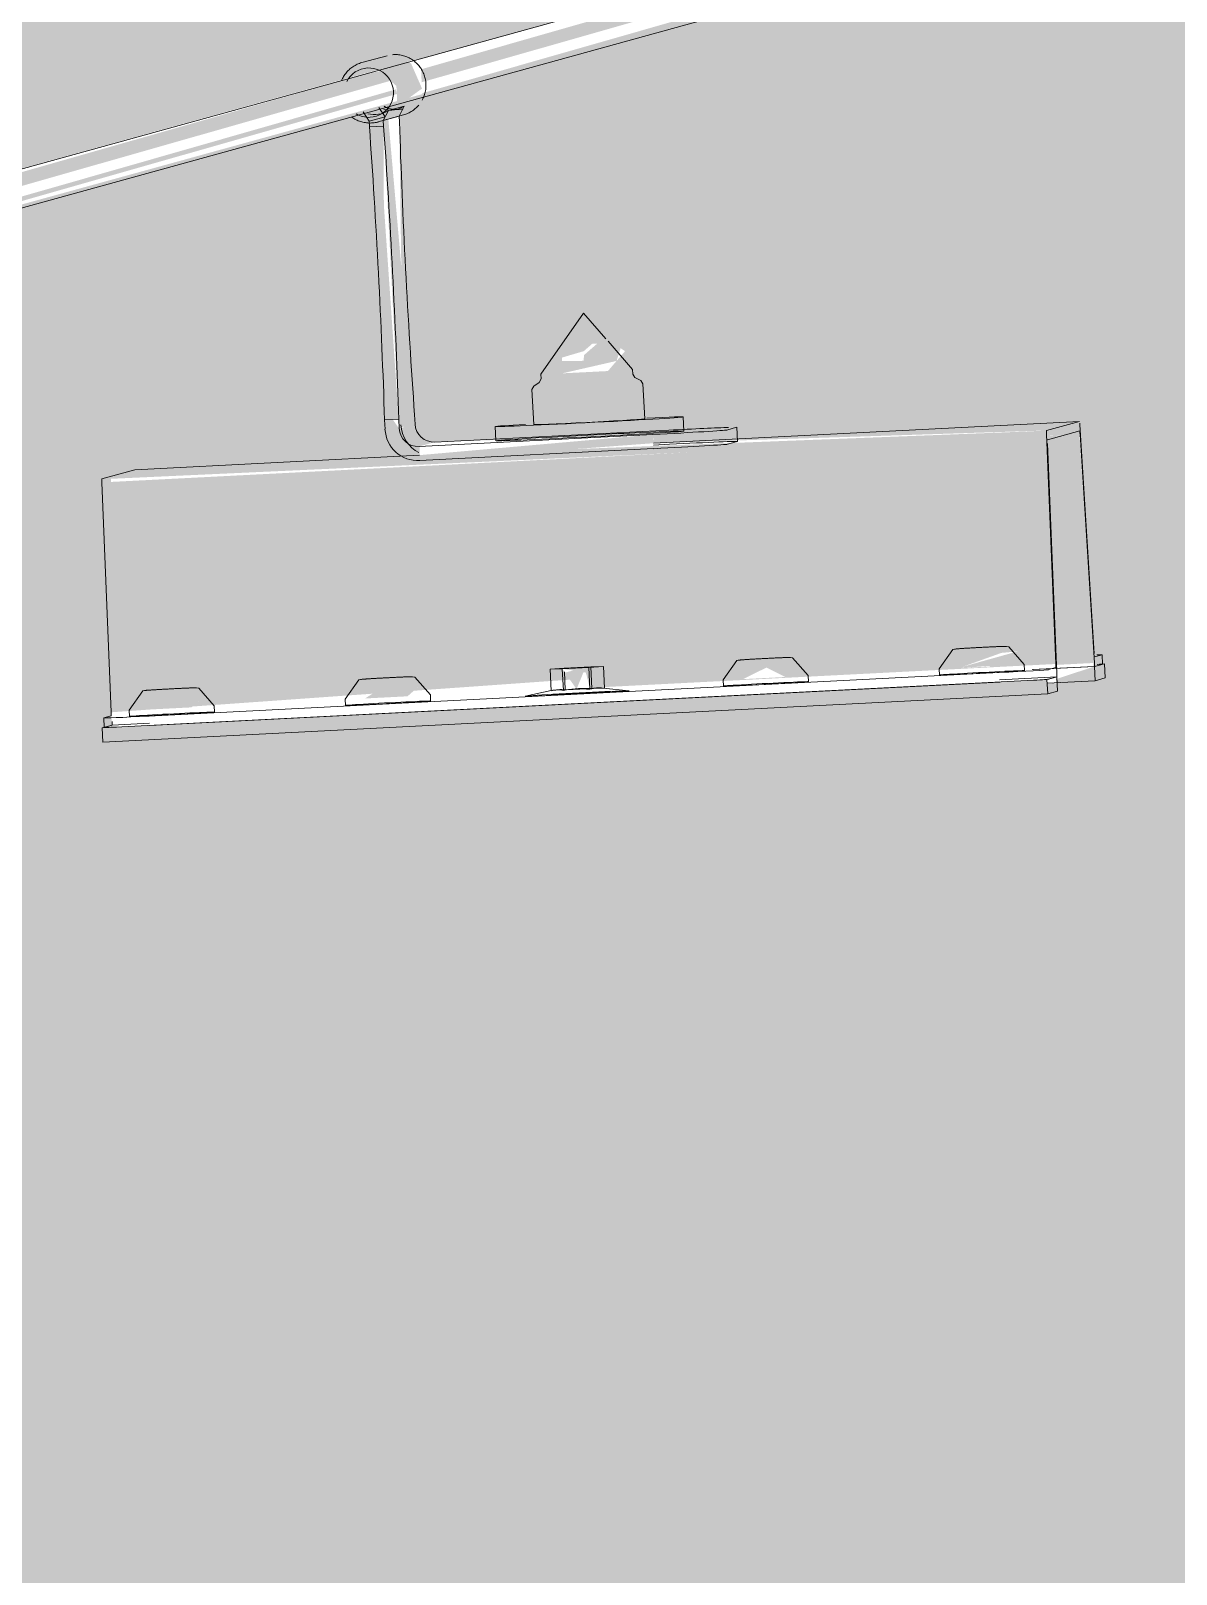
# Model space of a CAD drawing. Header units: millimetres. Extents: x -4612930 to -4329258, y -1064 to 30311.
# Drawn here: x -4405012.3 to -4404770.4, y 10463.1 to 10789.3 of the extents above; entities that cross this region are included whole.
import ezdxf

# ---------------------------------------------------------------- set-up
doc = ezdxf.new("R2010")
doc.units = ezdxf.units.MM
doc.layers.add('A-ROOF-PATT', color=132, linetype='Continuous', lineweight=5)
doc.layers.add('Q-SPCQ', color=91, linetype='Continuous', lineweight=5)

# ---------------------------------------------------------------- blocks, each defined once
blk = doc.blocks.new('Static Line_Sayfa_Metal Deck_Pan Mount - Up to 15 _ pitch - Max 2 Users-1848369-NORTH EAST')
at = {"layer": 'Q-SPCQ'}
h = blk.add_hatch(color=256, dxfattribs=at)
h.paths.add_polyline_path([(4293296.44, 10511.05), (4293532.94, 10578.53), (4293530.8, 10580.38), (4293527.11, 10579.82), (4293296.3, 10513.65), (4293296.4, 10511.83)])
h.paths.add_polyline_path([(4293538.36, 10577.89), (4293774.87, 10645.37), (4293772.73, 10647.21), (4293769.04, 10646.66), (4293538.22, 10580.77), (4293538.31, 10578.85)])
h.paths.add_polyline_path([(4293780.29, 10644.72), (4294016.79, 10712.21), (4294014.66, 10714.05), (4294010.97, 10713.5), (4293780.14, 10647.61), (4293780.25, 10645.59)])
h.paths.add_polyline_path([(4294022.22, 10711.56), (4294258.72, 10779.04), (4294256.58, 10780.89), (4294252.9, 10780.33), (4294022.07, 10714.38), (4294022.18, 10712.33)])
h.paths.add_polyline_path([(4294264.15, 10778.4), (4294500.65, 10845.88), (4294498.26, 10847.85), (4294494.83, 10847.17), (4294264.01, 10781.13), (4294264.11, 10779.07)])
h.paths.add_polyline_path([(4294506.08, 10845.23), (4294742.58, 10912.72), (4294740.23, 10914.67), (4294736.76, 10914.01), (4294505.94, 10847.88), (4294506.05, 10845.81)])
h.paths.add_polyline_path([(4294748, 10912.07), (4294984.51, 10979.55), (4294982.2, 10981.48), (4294978.68, 10980.84), (4294747.86, 10914.96), (4294747.98, 10912.55)])
h.paths.add_polyline_path([(4294989.93, 10978.91), (4295226.42, 11046.66), (4295224.17, 11048.3), (4295220.61, 11047.68), (4294989.78, 10981.79), (4294989.91, 10979.29)])
h.paths.add_polyline_path([(4295231.86, 11045.74), (4295468.35, 11113.4), (4295466.14, 11115.11), (4295462.54, 11114.52), (4295231.71, 11048.63), (4295231.85, 11046.03)])
h.paths.add_polyline_path([(4295473.79, 11112.58), (4295710.29, 11180.15), (4295708.11, 11181.93), (4295704.47, 11181.35), (4295473.64, 11115.47), (4295473.78, 11112.77)])
h.paths.add_polyline_path([(4295715.72, 11179.42), (4295952.21, 11247.06), (4295949.93, 11248.82), (4295946.4, 11248.19), (4295715.57, 11182.3), (4295715.71, 11179.51)])
h = blk.add_hatch(color=256, dxfattribs=at)
h.paths.add_polyline_path([(4293296.6, 10507.85), (4293533.1, 10575.41), (4293531.32, 10575.94), (4293296.53, 10509.17), (4293296.59, 10508.03)])
h.paths.add_polyline_path([(4293538.53, 10574.68), (4293775.03, 10642.25), (4293774.24, 10643.05), (4293538.46, 10576.01), (4293538.53, 10574.7)])
h.paths.add_polyline_path([(4293780.46, 10641.52), (4294016.96, 10709.09), (4294015.16, 10709.61), (4293780.39, 10642.84), (4293780.46, 10641.56)])
h.paths.add_polyline_path([(4294022.39, 10708.36), (4294258.88, 10775.92), (4294258.68, 10776.89), (4294022.34, 10709.18), (4294022.38, 10708.41)])
h.paths.add_polyline_path([(4294264.31, 10775.2), (4294500.81, 10842.76), (4294500.61, 10843.72), (4294264.27, 10776.08), (4294264.31, 10775.26)])
h.paths.add_polyline_path([(4294506.24, 10842.03), (4294742.74, 10909.6), (4294741.95, 10910.4), (4294506.19, 10842.98), (4294506.24, 10842.12)])
h.paths.add_polyline_path([(4294748.17, 10908.87), (4294984.67, 10976.44), (4294983.88, 10977.23), (4294748.12, 10909.88), (4294748.16, 10908.97)])
h.paths.add_polyline_path([(4294990.1, 10975.71), (4295226.6, 11043.27), (4295225.81, 11044.07), (4294990.04, 10976.78), (4294990.09, 10975.82)])
h.paths.add_polyline_path([(4295232.03, 11042.54), (4295468.51, 11110.29), (4295467.73, 11110.91), (4295231.97, 11043.68), (4295232.02, 11042.68)])
h.paths.add_polyline_path([(4295473.95, 11109.38), (4295710.45, 11177.04), (4295708.67, 11177.47), (4295473.89, 11110.58), (4295473.95, 11109.53)])
h.paths.add_polyline_path([(4295715.88, 11176.22), (4295952.38, 11243.78), (4295950.26, 11244.22), (4295715.82, 11177.48), (4295715.87, 11176.39)])
for points in [[(4294259.02, 10773.32), (4294264.22, 10777.07), (4294261.9, 10782.36), (4294258.22, 10784.24), (4294252.9, 10782.77), (4294258.8, 10777.61), (4294259, 10773.73)], [(4294256.3, 10707.07), (4294259.29, 10707.22), (4294255, 10769.08), (4294253.1, 10768.98), (4294255.77, 10721.53)], [(4294259.39, 10705.23), (4294262.71, 10706.73), (4294257.1, 10770.6), (4294256.04, 10770.31), (4294259.38, 10705.48)], [(4294287.81, 10706.06), (4294311.26, 10707.25), (4294310.88, 10714.66), (4294287.43, 10713.46), (4294287.81, 10706.13)], [(4294263.74, 10698.44), (4294313.08, 10702.12), (4294312.98, 10703.96), (4294263.68, 10699.6)], [(4294398.13, 10655.27), (4294406.24, 10655.69), (4294403.1, 10703.97), (4294396.16, 10703.61), (4294398.12, 10655.47)], [(4294377.63, 10654.6), (4294386.85, 10655.26), (4294390.11, 10658.15), (4294377.81, 10654.71)], [(4294296.87, 10650.15), (4294298.71, 10654.71), (4294294.4, 10653.65), (4294296.84, 10650.19)], [(4294332, 10652.26), (4294336.77, 10654.81), (4294334.18, 10653.65)], [(4294398.13, 10651.52), (4294406.44, 10651.94), (4294406.24, 10654.94), (4294398.13, 10652.26)], [(4294398.13, 10654.71), (4294399.86, 10654.71), (4294398.13, 10654.73)], [(4294196.82, 10638.96), (4294396.38, 10649.16), (4294396.22, 10652.16), (4294196.66, 10641.95)], [(4294252.17, 10648.18), (4294261.15, 10648.64), (4294264.65, 10651.73), (4294256.52, 10650.94)], [(4294206.54, 10645.84), (4294215.51, 10646.3), (4294219.01, 10649.39), (4294210.88, 10648.6)]]:
    blk.add_hatch(color=256, dxfattribs=at).paths.add_polyline_path(points)
h = blk.add_hatch(color=256, dxfattribs=at)
h.paths.add_polyline_path([(4294298.37, 10722.2), (4294295.86, 10724.84), (4294290.52, 10720.74), (4294298.24, 10722.18)])
h.paths.add_polyline_path([(4294293.8, 10716.88), (4294305.32, 10719.51), (4294306.16, 10722.2), (4294302.69, 10724.44), (4294298.42, 10720.73), (4294298.37, 10719.53), (4294291.52, 10719.51)])
h = blk.add_hatch(color=256, dxfattribs=at)
h.paths.add_polyline_path([(4294198.56, 10645.26), (4294295.45, 10652.16), (4294293.83, 10654.46), (4294298.82, 10653.65), (4294299.66, 10650.43), (4294398.12, 10655.47), (4294396.15, 10704.05), (4294196.59, 10693.84), (4294198.56, 10645.31)])
h.paths.add_polyline_path([(4294206.54, 10645.84), (4294215.51, 10649.05), (4294218.12, 10648.6), (4294215.51, 10646.3), (4294210.88, 10646.07)])
h.paths.add_polyline_path([(4294252.17, 10648.18), (4294261.15, 10651.39), (4294263.76, 10650.94), (4294261.15, 10648.64), (4294256.52, 10648.4)])
h.paths.add_polyline_path([(4294332, 10652.26), (4294336.97, 10654.71), (4294340.98, 10652.72)])
h.paths.add_polyline_path([(4294377.63, 10654.6), (4294386.61, 10657.81), (4294390.11, 10658.15), (4294384.06, 10654.92), (4294379.83, 10654.71)])
for p, q in [((4295948.37, 11248.74), (4293287.07, 10513.51)), ((4293289.2, 10505.8), (4295950.5, 11241.03)), ((4294256.82, 10784.01), (4294251.5, 10782.55)), ((4294258.22, 10784.24), (4294257.96, 10784.22)), ((4294251.75, 10772.15), (4294253.04, 10770.16)), ((4294256.4, 10771.08), (4294255.11, 10773.08)), ((4294256.04, 10770.31), (4294257.12, 10772.42)), ((4294257.12, 10772.42), (4294260.47, 10773.35)), ((4294260.47, 10773.35), (4294259.39, 10771.23)), ((4294253.04, 10770.16), (4294256.4, 10771.08)), ((4294253.04, 10770.16), (4294253.1, 10768.98)), ((4294253.1, 10768.98), (4294256.1, 10769.14)), ((4294254.96, 10770.01), (4294260.28, 10771.48)), ((4294256.04, 10770.31), (4294259.39, 10771.23)), ((4294256.1, 10769.14), (4294256.04, 10770.31)), ((4294259.39, 10771.23), (4294259.45, 10770.06)), ((4294289.3, 10716.72), (4294298.35, 10729.62)), ((4294303.05, 10724.21), (4294298.35, 10729.62)), ((4294308.68, 10717.72), (4294303.53, 10723.66)), ((4294289.3, 10716.72), (4294289.36, 10715.7)), ((4294308.73, 10716.7), (4294308.68, 10717.72)), ((4294308.73, 10716.7), (4294309.18, 10716.01)), ((4294287.42, 10713.46), (4294287.8, 10714.2)), ((4294287.42, 10713.46), (4294287.8, 10706.05)), ((4294288.98, 10714.96), (4294287.8, 10714.2)), ((4294289.36, 10715.7), (4294288.98, 10714.96)), ((4294310.44, 10715.36), (4294309.18, 10716.01)), ((4294310.89, 10714.67), (4294310.44, 10715.36)), ((4294311.27, 10707.26), (4294310.89, 10714.67)), ((4294259.29, 10707.22), (4294256.3, 10707.07)), ((4294256.3, 10707.07), (4294256.4, 10705.07)), ((4294259.39, 10705.23), (4294259.29, 10707.22)), ((4294262.64, 10708.15), (4294262.75, 10706.15)), ((4294403.1, 10706.73), (4294313.08, 10702.12)), ((4294319.54, 10704.68), (4294319.38, 10707.68)), ((4294403.1, 10706.73), (4294396.15, 10704.81)), ((4294312.98, 10703.96), (4294263.59, 10701.44)), ((4294266.94, 10702.36), (4294316.33, 10704.89)), ((4294279.69, 10705.63), (4294279.84, 10702.64)), ((4294328.58, 10704.9), (4294330.67, 10705.48)), ((4294330.84, 10702.49), (4294330.69, 10705.49)), ((4294396.15, 10704.05), (4294398.12, 10655.47)), ((4294396.32, 10702.83), (4294403.14, 10704.71)), ((4294406.2, 10657.7), (4294403.18, 10705.99)), ((4294403.22, 10703.97), (4294406.24, 10655.69)), ((4294263.74, 10698.44), (4294313.13, 10700.97)), ((4294316.49, 10701.89), (4294313.1, 10701.72)), ((4294328.73, 10701.91), (4294330.83, 10702.48)), ((4294398.29, 10653.49), (4294396.31, 10702.07)), ((4294263.68, 10699.6), (4294203.54, 10696.52)), ((4294196.59, 10694.6), (4294203.54, 10696.52)), ((4294198.56, 10645.26), (4294196.59, 10693.84)), ((4294294.24, 10654.57), (4294291.25, 10654.37)), ((4294291.25, 10654.37), (4294293.83, 10654.46)), ((4294291.48, 10649.83), (4294291.25, 10654.37)), ((4294293.83, 10654.46), (4294299.44, 10654.75)), ((4294293.83, 10654.46), (4294294.07, 10649.9)), ((4294299.85, 10654.86), (4294294.24, 10654.57)), ((4294299.44, 10654.75), (4294302.54, 10654.95)), ((4294299.44, 10654.75), (4294299.68, 10650.16)), ((4294302.54, 10654.95), (4294299.85, 10654.86)), ((4294299.85, 10654.86), (4294300.08, 10650.28)), ((4294302.54, 10654.95), (4294302.78, 10650.34)), ((4294373.46, 10654.45), (4294373.53, 10653.14)), ((4294391.51, 10654.07), (4294391.44, 10655.38)), ((4294406.28, 10654.94), (4294393.13, 10654.27)), ((4294393.33, 10654.28), (4294406.32, 10654.95)), ((4294398.12, 10654.71), (4294396.54, 10654.27)), ((4294407.86, 10657.4), (4294406.28, 10656.96)), ((4294408.38, 10655.52), (4294406.28, 10654.94)), ((4294406.28, 10654.94), (4294406.44, 10651.94)), ((4294406.32, 10654.95), (4294407.96, 10655.4)), ((4294407.97, 10655.41), (4294407.87, 10657.4)), ((4294408.53, 10652.52), (4294408.38, 10655.52)), ((4294196.66, 10641.95), (4294396.22, 10652.16)), ((4294206.54, 10644.46), (4294386.14, 10653.65)), ((4294206.64, 10642.46), (4294386.24, 10651.65)), ((4294294.28, 10653.83), (4294294.47, 10650.01)), ((4294327.82, 10652.12), (4294327.89, 10650.8)), ((4294345.87, 10651.73), (4294345.8, 10653.04)), ((4294398.32, 10652.74), (4294386.22, 10652.12)), ((4294398.32, 10652.74), (4294396.22, 10652.16)), ((4294396.22, 10652.16), (4294396.38, 10649.16)), ((4294396.26, 10651.42), (4294406.44, 10651.94)), ((4294396.64, 10652.27), (4294398.29, 10652.73)), ((4294398.47, 10649.74), (4294398.32, 10652.74)), ((4294406.44, 10651.94), (4294408.53, 10652.52)), ((4294196.82, 10638.96), (4294396.38, 10649.16)), ((4294248, 10648.04), (4294248.07, 10646.72)), ((4294266.04, 10647.65), (4294265.98, 10648.96)), ((4294291.53, 10649.84), (4294286, 10648.67)), ((4294294.52, 10649.15), (4294291.53, 10648.95)), ((4294291.53, 10648.95), (4294294.11, 10649.03)), ((4294294.11, 10649.03), (4294299.72, 10649.32)), ((4294300.13, 10649.43), (4294294.52, 10649.15)), ((4294299.72, 10649.32), (4294302.82, 10649.53)), ((4294302.82, 10649.53), (4294300.13, 10649.43)), ((4294307.93, 10649.8), (4294302.48, 10650.37)), ((4294396.38, 10649.16), (4294398.47, 10649.74)), ((4294196.98, 10644.06), (4294198.56, 10644.5)), ((4294202.36, 10645.7), (4294202.43, 10644.39)), ((4294220.41, 10645.31), (4294220.34, 10646.63)), ((4294196.66, 10641.95), (4294198.76, 10642.53)), ((4294196.82, 10638.96), (4294196.66, 10641.95)), ((4294196.97, 10644.06), (4294197.07, 10642.06)), ((4294198.73, 10642.52), (4294197.08, 10642.07)), ((4294206.62, 10642.93), (4294198.76, 10642.53))]:
    blk.add_line(p, q, dxfattribs=at)
at = {"layer": 'Q-SPCQ', "flags": 128}
for points in [[(4294251.5, 10782.55), (4294251.25, 10782.47), (4294251.01, 10782.39), (4294250.76, 10782.29), (4294250.52, 10782.19), (4294250.29, 10782.08), (4294250.06, 10781.95), (4294249.84, 10781.82), (4294249.62, 10781.68), (4294249.4, 10781.53), (4294249.2, 10781.37), (4294248.99, 10781.21), (4294248.8, 10781.03), (4294248.61, 10780.85), (4294248.43, 10780.67), (4294248.26, 10780.47), (4294248.1, 10780.27), (4294247.94, 10780.06), (4294247.8, 10779.84), (4294247.66, 10779.62), (4294247.53, 10779.4), (4294247.41, 10779.17), (4294247.3, 10778.93), (4294247.2, 10778.69)], [(4294264.26, 10774.63), (4294264.38, 10774.86), (4294264.49, 10775.1), (4294264.59, 10775.34), (4294264.68, 10775.58), (4294264.76, 10775.82), (4294264.83, 10776.07), (4294264.9, 10776.33), (4294264.95, 10776.58), (4294264.99, 10776.84), (4294265.02, 10777.1), (4294265.04, 10777.35), (4294265.05, 10777.61), (4294265.05, 10777.87), (4294265.04, 10778.13), (4294265.02, 10778.39), (4294264.99, 10778.65), (4294264.95, 10778.91), (4294264.9, 10779.16), (4294264.84, 10779.41), (4294264.77, 10779.66), (4294264.68, 10779.91), (4294264.59, 10780.15), (4294264.49, 10780.39), (4294264.38, 10780.63), (4294264.26, 10780.86), (4294264.13, 10781.08), (4294264, 10781.3), (4294263.85, 10781.52), (4294263.7, 10781.73), (4294263.53, 10781.93), (4294263.36, 10782.12), (4294263.18, 10782.31), (4294263, 10782.49), (4294262.8, 10782.67), (4294262.6, 10782.83), (4294262.4, 10782.99), (4294262.18, 10783.14), (4294261.97, 10783.28), (4294261.74, 10783.41), (4294261.51, 10783.54), (4294261.28, 10783.65), (4294261.04, 10783.75), (4294260.8, 10783.85), (4294260.55, 10783.93), (4294260.3, 10784.01), (4294260.05, 10784.07), (4294259.8, 10784.13), (4294259.54, 10784.17), (4294259.28, 10784.21), (4294259.02, 10784.23), (4294258.76, 10784.25), (4294258.5, 10784.25), (4294258.24, 10784.24), (4294258.22, 10784.24)], [(4294260.28, 10771.48), (4294260.53, 10771.56), (4294260.78, 10771.64), (4294261.02, 10771.74), (4294261.26, 10771.84), (4294261.49, 10771.95), (4294261.72, 10772.08), (4294261.95, 10772.21), (4294262.17, 10772.35), (4294262.38, 10772.5), (4294262.59, 10772.65), (4294262.79, 10772.82), (4294262.98, 10772.99), (4294263.17, 10773.18), (4294263.35, 10773.36), (4294263.52, 10773.56)], [(4294249.39, 10771.04), (4294249.6, 10770.89), (4294249.82, 10770.75), (4294250.04, 10770.62), (4294250.27, 10770.49), (4294250.51, 10770.38), (4294250.74, 10770.27), (4294250.99, 10770.18), (4294251.23, 10770.09), (4294251.48, 10770.02), (4294251.73, 10769.95), (4294251.99, 10769.9), (4294252.24, 10769.86), (4294252.5, 10769.82), (4294252.76, 10769.8), (4294253.02, 10769.78), (4294253.28, 10769.78), (4294253.54, 10769.79), (4294253.56, 10769.79)], [(4294253.56, 10769.79), (4294253.82, 10769.81), (4294254.08, 10769.84), (4294254.34, 10769.87), (4294254.6, 10769.92), (4294254.85, 10769.98), (4294254.96, 10770.01)], [(4294373.46, 10654.45), (4294376.35, 10658.51), (4294376.4, 10658.52)], [(4294391.44, 10655.38), (4294388.15, 10659.12), (4294387.68, 10659.17), (4294387.51, 10659.18), (4294387.4, 10659.18), (4294387.32, 10659.18), (4294387.24, 10659.18), (4294387.17, 10659.18), (4294387.09, 10659.18), (4294387.01, 10659.18), (4294386.93, 10659.18), (4294386.83, 10659.17), (4294386.74, 10659.17), (4294386.64, 10659.17), (4294386.53, 10659.16), (4294386.41, 10659.16), (4294386.29, 10659.15), (4294386.17, 10659.15), (4294386.03, 10659.14), (4294385.9, 10659.14), (4294385.75, 10659.13), (4294385.6, 10659.13), (4294385.45, 10659.12), (4294385.29, 10659.11), (4294385.13, 10659.11), (4294384.96, 10659.1), (4294384.79, 10659.09), (4294384.61, 10659.08), (4294384.43, 10659.07), (4294384.25, 10659.06), (4294384.06, 10659.06), (4294383.87, 10659.05), (4294383.68, 10659.04), (4294383.49, 10659.03), (4294383.29, 10659.02), (4294383.1, 10659.01), (4294382.9, 10659), (4294382.7, 10658.99), (4294382.5, 10658.98), (4294382.3, 10658.97), (4294382.1, 10658.96), (4294381.89, 10658.95), (4294381.69, 10658.94), (4294381.5, 10658.93), (4294381.3, 10658.92), (4294381.1, 10658.9), (4294380.91, 10658.89), (4294380.71, 10658.88), (4294380.52, 10658.87), (4294380.34, 10658.86), (4294380.15, 10658.85), (4294379.97, 10658.84), (4294379.79, 10658.83), (4294379.62, 10658.82), (4294379.45, 10658.81), (4294379.28, 10658.8), (4294379.12, 10658.79), (4294378.96, 10658.78), (4294378.81, 10658.78), (4294378.67, 10658.77), (4294378.53, 10658.76), (4294378.39, 10658.75), (4294378.26, 10658.74), (4294378.14, 10658.73), (4294378.02, 10658.73), (4294377.91, 10658.72), (4294377.8, 10658.71), (4294377.7, 10658.7), (4294377.61, 10658.7), (4294377.52, 10658.69), (4294377.44, 10658.68), (4294377.36, 10658.68), (4294377.29, 10658.67), (4294377.21, 10658.67), (4294377.14, 10658.66), (4294377.04, 10658.65), (4294376.92, 10658.63), (4294376.67, 10658.59), (4294376.4, 10658.52)], [(4294327.82, 10652.12), (4294330.71, 10656.18), (4294330.76, 10656.19)], [(4294345.8, 10653.04), (4294342.51, 10656.78), (4294342.04, 10656.84), (4294341.87, 10656.85), (4294341.76, 10656.85), (4294341.68, 10656.85), (4294341.6, 10656.85), (4294341.53, 10656.85), (4294341.45, 10656.85), (4294341.37, 10656.84), (4294341.29, 10656.84), (4294341.2, 10656.84), (4294341.1, 10656.84), (4294341, 10656.83), (4294340.89, 10656.83), (4294340.78, 10656.82), (4294340.65, 10656.82), (4294340.53, 10656.82), (4294340.4, 10656.81), (4294340.26, 10656.8), (4294340.11, 10656.8), (4294339.97, 10656.79), (4294339.81, 10656.79), (4294339.65, 10656.78), (4294339.49, 10656.77), (4294339.32, 10656.76), (4294339.15, 10656.76), (4294338.97, 10656.75), (4294338.79, 10656.74), (4294338.61, 10656.73), (4294338.43, 10656.72), (4294338.24, 10656.71), (4294338.04, 10656.7), (4294337.85, 10656.69), (4294337.66, 10656.68), (4294337.46, 10656.67), (4294337.26, 10656.66), (4294337.06, 10656.65), (4294336.86, 10656.64), (4294336.66, 10656.63), (4294336.46, 10656.62), (4294336.26, 10656.61), (4294336.06, 10656.6), (4294335.86, 10656.59), (4294335.66, 10656.58), (4294335.46, 10656.57), (4294335.27, 10656.56), (4294335.07, 10656.55), (4294334.88, 10656.54), (4294334.7, 10656.53), (4294334.51, 10656.52), (4294334.33, 10656.51), (4294334.15, 10656.5), (4294333.98, 10656.49), (4294333.81, 10656.48), (4294333.64, 10656.47), (4294333.48, 10656.46), (4294333.33, 10656.45), (4294333.17, 10656.44), (4294333.03, 10656.43), (4294332.89, 10656.42), (4294332.75, 10656.42), (4294332.62, 10656.41), (4294332.5, 10656.4), (4294332.38, 10656.39), (4294332.27, 10656.38), (4294332.16, 10656.38), (4294332.07, 10656.37), (4294331.97, 10656.36), (4294331.88, 10656.36), (4294331.8, 10656.35), (4294331.72, 10656.34), (4294331.65, 10656.34), (4294331.57, 10656.33), (4294331.5, 10656.32), (4294331.41, 10656.31), (4294331.28, 10656.3), (4294331.03, 10656.25), (4294330.76, 10656.19)], [(4294248, 10648.04), (4294250.89, 10652.09), (4294250.94, 10652.11)], [(4294265.98, 10648.96), (4294262.69, 10652.7), (4294262.22, 10652.76), (4294262.04, 10652.77), (4294261.94, 10652.77), (4294261.85, 10652.77), (4294261.78, 10652.77), (4294261.71, 10652.77), (4294261.63, 10652.76), (4294261.55, 10652.76), (4294261.46, 10652.76), (4294261.37, 10652.76), (4294261.28, 10652.75), (4294261.17, 10652.75), (4294261.07, 10652.75), (4294260.95, 10652.74), (4294260.83, 10652.74), (4294260.7, 10652.73), (4294260.57, 10652.73), (4294260.43, 10652.72), (4294260.29, 10652.72), (4294260.14, 10652.71), (4294259.99, 10652.7), (4294259.83, 10652.7), (4294259.67, 10652.69), (4294259.5, 10652.68), (4294259.33, 10652.67), (4294259.15, 10652.66), (4294258.97, 10652.66), (4294258.79, 10652.65), (4294258.6, 10652.64), (4294258.41, 10652.63), (4294258.22, 10652.62), (4294258.03, 10652.61), (4294257.83, 10652.6), (4294257.63, 10652.59), (4294257.44, 10652.58), (4294257.24, 10652.57), (4294257.04, 10652.56), (4294256.83, 10652.55), (4294256.63, 10652.54), (4294256.43, 10652.53), (4294256.23, 10652.52), (4294256.03, 10652.51), (4294255.84, 10652.5), (4294255.64, 10652.49), (4294255.44, 10652.48), (4294255.25, 10652.47), (4294255.06, 10652.46), (4294254.87, 10652.45), (4294254.69, 10652.44), (4294254.51, 10652.43), (4294254.33, 10652.42), (4294254.15, 10652.41), (4294253.98, 10652.4), (4294253.82, 10652.39), (4294253.66, 10652.38), (4294253.5, 10652.37), (4294253.35, 10652.36), (4294253.2, 10652.35), (4294253.06, 10652.34), (4294252.93, 10652.33), (4294252.8, 10652.32), (4294252.68, 10652.32), (4294252.56, 10652.31), (4294252.45, 10652.3), (4294252.34, 10652.29), (4294252.24, 10652.29), (4294252.15, 10652.28), (4294252.06, 10652.27), (4294251.98, 10652.27), (4294251.9, 10652.26), (4294251.83, 10652.25), (4294251.75, 10652.25), (4294251.67, 10652.24), (4294251.58, 10652.23), (4294251.46, 10652.21), (4294251.2, 10652.17), (4294250.94, 10652.11)], [(4294202.36, 10645.7), (4294205.25, 10649.76), (4294205.3, 10649.77)], [(4294220.34, 10646.63), (4294217.05, 10650.37), (4294216.58, 10650.42), (4294216.41, 10650.43), (4294216.3, 10650.43), (4294216.22, 10650.43), (4294216.14, 10650.43), (4294216.07, 10650.43), (4294215.99, 10650.43), (4294215.91, 10650.43), (4294215.83, 10650.42), (4294215.73, 10650.42), (4294215.64, 10650.42), (4294215.54, 10650.42), (4294215.43, 10650.41), (4294215.31, 10650.41), (4294215.19, 10650.4), (4294215.07, 10650.4), (4294214.93, 10650.39), (4294214.8, 10650.39), (4294214.65, 10650.38), (4294214.5, 10650.37), (4294214.35, 10650.37), (4294214.19, 10650.36), (4294214.03, 10650.35), (4294213.86, 10650.35), (4294213.69, 10650.34), (4294213.51, 10650.33), (4294213.33, 10650.32), (4294213.15, 10650.31), (4294212.96, 10650.3), (4294212.77, 10650.29), (4294212.58, 10650.29), (4294212.39, 10650.28), (4294212.19, 10650.27), (4294212, 10650.26), (4294211.8, 10650.25), (4294211.6, 10650.24), (4294211.4, 10650.23), (4294211.2, 10650.22), (4294211, 10650.21), (4294210.79, 10650.2), (4294210.59, 10650.18), (4294210.4, 10650.17), (4294210.2, 10650.16), (4294210, 10650.15), (4294209.81, 10650.14), (4294209.61, 10650.13), (4294209.42, 10650.12), (4294209.23, 10650.11), (4294209.05, 10650.1), (4294208.87, 10650.09), (4294208.69, 10650.08), (4294208.52, 10650.07), (4294208.35, 10650.06), (4294208.18, 10650.05), (4294208.02, 10650.04), (4294207.86, 10650.03), (4294207.71, 10650.02), (4294207.57, 10650.01), (4294207.42, 10650.01), (4294207.29, 10650), (4294207.16, 10649.99), (4294207.04, 10649.98), (4294206.92, 10649.97), (4294206.81, 10649.97), (4294206.7, 10649.96), (4294206.6, 10649.95), (4294206.51, 10649.95), (4294206.42, 10649.94), (4294206.34, 10649.93), (4294206.26, 10649.93), (4294206.19, 10649.92), (4294206.11, 10649.91), (4294206.04, 10649.91), (4294205.94, 10649.9), (4294205.82, 10649.88), (4294205.57, 10649.84), (4294205.3, 10649.77)]]:
    blk.add_lwpolyline(points, dxfattribs=at)
at = {"layer": 'Q-SPCQ'}
for centre, major_axis, ratio, start_param, end_param in [((4294252.96, 10776.2), (-1.39, 5.03), 0.999054, 6.064948, 7.112145), ((4294252.96, 10776.2), (-1.39, 5.03), 0.999054, 2.923355, 6.064948), ((4294252.96, 10776.2), (-1.39, 5.03), 0.999054, 2.34024, 2.923355), ((4294254.2, 10776.89), (-1.42, 5.14), 0.999054, 2.606455, 3.451522), ((4294257.55, 10777.81), (-1.42, 5.14), 0.999054, 2.606455, 3.451522), ((4294258.83, 10777.83), (-1.39, 5.03), 0.999054, 2.339801, 2.923355), ((4294258.83, 10777.83), (-1.39, 5.03), 0.999054, 2.923355, 3.141593), ((4294252.07, 10737.3), (-3.58, 69.91), 0.042464, 4.263032, 5.180598), ((4294255.06, 10737.45), (-3.58, 69.91), 0.042464, 4.263032, 5.180598), ((4294263.68, 10739.83), (-3.58, 69.91), 0.042464, 1.121439, 2.039005), ((4294299.54, 10706.66), (19.85, 1.02), 0.009417, 3.099114, 6.240706), ((4294299.54, 10706.66), (11.73, 0.6), 0.009417, 3.099114, 6.240706), ((4294299.54, 10706.66), (19.85, 1.02), 0.009417, 6.240706, 7.195383), ((4294403.15, 10705.73), (-0.051, 0.999), 0.042464, 4.973974, 5.41352), ((4294263.38, 10705.43), (-1.86, 6.75), 0.999054, 1.352559, 2.923355), ((4294263.38, 10705.43), (-1.07, 3.86), 0.999054, 1.352559, 2.923355), ((4294266.74, 10706.36), (-1.86, 6.75), 0.999054, 1.352559, 2.399756), ((4294266.74, 10706.36), (-1.07, 3.86), 0.999054, 1.352559, 2.923355), ((4294299.69, 10703.66), (19.85, 1.02), 0.009417, 3.099114, 6.240706), ((4294299.54, 10706.66), (19.85, 1.02), 0.009417, 2.313715, 3.099114), ((4294299.69, 10703.66), (19.85, 1.02), 0.009417, 6.240706, 9.382299), ((4294313.61, 10704.14), (14.98, 0.77), 0.009417, 4.66991, 6.240706), ((4294315.71, 10704.71), (14.98, 0.77), 0.009417, 0.48112, 1.528317), ((4294396.2, 10703.81), (-0.051, 0.999), 0.042464, 0.009426, 1.328063), ((4294403.19, 10703.71), (-0.051, 0.999), 0.042464, 4.973974, 6.283185), ((4294313.76, 10701.14), (14.98, 0.77), 0.009417, 4.66991, 6.240706), ((4294315.86, 10701.72), (14.98, 0.77), 0.009417, 6.240706, 7.811503), ((4294396.37, 10701.83), (-0.051, 0.999), 0.042464, 0.009426, 0.229199), ((4294196.64, 10693.6), (-0.051, 0.999), 0.042464, 0.229199, 1.328063), ((4294386.56, 10653.76), (9.99, 0.51), 0.009417, 4.66991, 6.240706), ((4294398.07, 10655.71), (-0.051, 0.999), 0.042464, 3.370791, 4.469655), ((4294406.27, 10655.95), (-0.051, 0.999), 0.042464, 1.832382, 2.931246), ((4294406.23, 10657.96), (-0.051, 0.999), 0.042464, 2.931246, 3.141593), ((4294397.88, 10656.89), (9.99, 0.51), 0.009417, 6.240706, 6.764305), ((4294397.98, 10654.89), (9.99, 0.51), 0.009417, 6.240706, 6.764305), ((4294336.88, 10651.27), (8.99, 0.46), 0.009417, 3.099114, 6.240706), ((4294336.88, 10651.27), (8.99, 0.46), 0.009417, 6.240706, 9.382299), ((4294382.52, 10653.6), (8.99, 0.46), 0.009417, 3.099114, 6.240706), ((4294382.52, 10653.6), (8.99, 0.46), 0.009417, 6.240706, 9.382299), ((4294386.66, 10651.76), (9.99, 0.51), 0.009417, 5.455308, 6.240706), ((4294398.23, 10653.73), (-0.051, 0.999), 0.042464, 3.151019, 4.469655), ((4294257.06, 10647.18), (8.99, 0.46), 0.009417, 6.240706, 9.382299), ((4294296.97, 10649.23), (10.99, 0.57), 0.009417, 3.099114, 6.240706), ((4294296.97, 10649.23), (10.99, 0.57), 0.009417, 6.240706, 9.382299), ((4294206.96, 10644.57), (9.99, 0.51), 0.009417, 3.099114, 4.66991), ((4294198.51, 10645.5), (-0.051, 0.999), 0.042464, 3.370791, 4.469655), ((4294211.42, 10644.85), (8.99, 0.46), 0.009417, 3.099114, 6.240706), ((4294211.42, 10644.85), (8.99, 0.46), 0.009417, 6.240706, 9.382299), ((4294257.06, 10647.18), (8.99, 0.46), 0.009417, 3.099114, 6.240706), ((4294207.06, 10642.58), (9.99, 0.51), 0.009417, 3.099114, 3.884512), ((4294198.68, 10643.52), (-0.051, 0.999), 0.042464, 3.151019, 4.469655)]:
    blk.add_ellipse(centre, major_axis=major_axis, ratio=ratio, start_param=start_param, end_param=end_param, dxfattribs=at)
for points in [[(4294291.48, 10649.83), (4294291.98, 10649.94), (4294292.97, 10650.08), (4294293.97, 10650.06), (4294294.47, 10650.01)], [(4294294.07, 10649.9), (4294293.63, 10649.97), (4294292.77, 10650.02), (4294291.91, 10649.92), (4294291.48, 10649.83)], [(4294299.68, 10650.16), (4294298.74, 10650.2), (4294296.86, 10650.19), (4294295, 10650.02), (4294294.07, 10649.9)], [(4294294.47, 10650.01), (4294295.4, 10650.14), (4294297.27, 10650.3), (4294299.14, 10650.31), (4294300.08, 10650.28)], [(4294302.78, 10650.34), (4294302.26, 10650.39), (4294301.22, 10650.41), (4294300.19, 10650.27), (4294299.68, 10650.16)], [(4294300.08, 10650.28), (4294300.53, 10650.36), (4294301.42, 10650.46), (4294302.33, 10650.4), (4294302.78, 10650.34)]]:
    blk.add_open_spline(points, degree=3, dxfattribs=at)

msp = doc.modelspace()

# ---------------------------------------------------------------- hatches: boundary and pattern name
at = {"layer": 'A-ROOF-PATT'}
h = msp.add_hatch(dxfattribs=at)
h.set_pattern_fill('FP_164', color=256, style=0, pattern_type=2)
h.set_pattern_definition([(3.05, (-8687274.0906, -226018.123), (-59.9198678984, -0.0001809275), [])])
h.paths.add_polyline_path([(-4420938.25, 9462.05), (-4394296, 10866.67), (-4390148.46, 11181.06), (-4386730.62, 11362.94), (-4386730.62, 11371.18), (-4392008.36, 11099.1), (-4393113.72, 11191.54), (-4393570.2, 11217.27), (-4393684.5, 11211.19), (-4393684.5, 11207.58), (-4393786.07, 11202.19), (-4393870.97, 11203.47), (-4393870.97, 11253.77), (-4393952.64, 11239.31), (-4393960.46, 11233.29), (-4393979.62, 11227.35), (-4393998.26, 11226.59), (-4394085.29, 11228.29), (-4394098.16, 11233.94), (-4394108.03, 11241.77), (-4394116.67, 11254.33), (-4394123.04, 11267.69), (-4394283.38, 11239.31), (-4394291.2, 11233.29), (-4394310.36, 11227.35), (-4394329, 11226.59), (-4394416.03, 11228.29), (-4394428.9, 11233.94), (-4394438.77, 11241.77), (-4394446.28, 11251.59), (-4394452.29, 11271.56), (-4394451.86, 11284.9), (-4394451.25, 11289.53), (-4394446.28, 11301.59), (-4394438.36, 11311.94), (-4394428.04, 11319.89), (-4394416.03, 11324.88), (-4394403.14, 11326.59), (-4394351.53, 11328.79), (-4394164.16, 11361.95), (-4394164.16, 11503.7), (-4398948.33, 11502.07), (-4402998.58, 11286.53), (-4402993.82, 11243.19), (-4403004.32, 11242.7), (-4403006.86, 11286.09), (-4405609.42, 11149.87), (-4405639.06, 11148.69), (-4405869.21, 11136.07), (-4420828.6, 9474.23)])
h.paths.add_polyline_path([(-4406258.15, 10300.91), (-4406258.3, 10306.94), (-4406235.16, 10313.3), (-4406213.4, 10316.43), (-4406197.79, 10360.66), (-4406176.89, 10366.43), (-4406032.47, 10373.82), (-4406011.71, 10324.73), (-4405968.9, 10326.92), (-4405968.9, 10323.88), (-4405974.15, 10321.44), (-4405974.04, 10319.42), (-4405991.85, 10316.74), (-4405991.73, 10314.53), (-4406036.64, 10312.24), (-4406038.1, 10318.34), (-4406057.56, 10364.32), (-4406176.6, 10357.15), (-4406192.51, 10311.97), (-4406195.6, 10309.09), (-4406197.79, 10307.98), (-4406213.36, 10305.41), (-4406213.4, 10303.19), (-4406215.65, 10303.08)])
h.paths.add_polyline_path([(-4406141.19, 10369.96), (-4406127.5, 10374.31), (-4406127.92, 10382.53), (-4406107.01, 10383.11), (-4406106.46, 10372.59), (-4406127.92, 10370.78)])
h.paths.add_polyline_path([(-4405964.83, 10371.61), (-4405962.88, 10375.18), (-4405963.07, 10377.44), (-4405963.11, 10427.25), (-4405758.43, 10436.63), (-4405755.41, 10384.58), (-4405763.51, 10384.17), (-4405765.27, 10381.82), (-4405906.26, 10374.6)])
h.paths.add_polyline_path([(-4406144.95, 10392.78), (-4406149.93, 10392.53), (-4406148.34, 10439.9), (-4406143.35, 10440.15), (-4406143.35, 10413.73), (-4406143.95, 10405.88)])
h.paths.add_polyline_path([(-4406144.33, 10372.8), (-4406143.35, 10407.95), (-4406141.21, 10406.06), (-4406140.65, 10373.82), (-4406141.19, 10373.67)])
h.paths.add_polyline_path([(-4406128.33, 10384.68), (-4406123.03, 10390.47), (-4406113.38, 10392.1), (-4406109.09, 10390.85), (-4406109.09, 10386.22), (-4406125.54, 10384.81)])
h.paths.add_polyline_path([(-4405965.05, 10427.25), (-4405957.99, 10429.18), (-4405897.9, 10434.13), (-4405894.7, 10435.01), (-4405848.66, 10436.61), (-4405848.51, 10434.78), (-4405958.11, 10427.61)])
h.paths.add_polyline_path([(-4405902.25, 10437.88), (-4405903.65, 10439.81), (-4405905.35, 10439.72), (-4405905.55, 10501.79), (-4405903.62, 10503.51), (-4405902.25, 10503.89), (-4405901.33, 10438.13)])
h.paths.add_polyline_path([(-4405523.58, 10504.3), (-4405656.03, 10499.09), (-4405655.97, 10500.97), (-4405652.77, 10501.85), (-4405606.74, 10503.45), (-4405606.58, 10501.61), (-4405523.57, 10504.3)])
h.paths.add_polyline_path([(-4405722.9, 10438.44), (-4405720.96, 10442.02), (-4405721.14, 10444.28), (-4405721.19, 10494.09), (-4405516.5, 10503.46), (-4405513.48, 10451.42), (-4405521.58, 10451.01), (-4405523.34, 10448.65), (-4405664.33, 10441.44)])
h.paths.add_polyline_path([(-4405873.83, 10438.71), (-4405874.21, 10446.12), (-4405850.75, 10447.04), (-4405850.38, 10439.91), (-4405871.13, 10438.78)])
h.paths.add_polyline_path([(-4405871.18, 10453.38), (-4405865.41, 10457.09), (-4405863.28, 10454.85), (-4405871.13, 10453.39)])
h.paths.add_polyline_path([(-4405867.84, 10449.53), (-4405867.84, 10452.87), (-4405863.25, 10454.24), (-4405862.98, 10455), (-4405858.95, 10457.09), (-4405854.53, 10454.24), (-4405858.17, 10450.03), (-4405863.28, 10449.76)])
h.paths.add_polyline_path([(-4405660.32, 10504.71), (-4405660.98, 10506.68), (-4405663.5, 10508.82), (-4405663.62, 10568.63), (-4405662.62, 10570.09), (-4405660.32, 10570.72), (-4405659.4, 10504.97)])
h.paths.add_polyline_path([(-4405281.65, 10571.13), (-4405285.87, 10570.92), (-4405414.1, 10565.92), (-4405414.04, 10567.8), (-4405408.92, 10568.78), (-4405364.81, 10570.29), (-4405364.65, 10568.45), (-4405281.64, 10571.13)])
h.paths.add_polyline_path([(-4405480.97, 10505.28), (-4405479.03, 10508.86), (-4405479.22, 10511.11), (-4405479.26, 10560.93), (-4405274.57, 10570.3), (-4405271.55, 10518.26), (-4405469.87, 10505.85)])
h.paths.add_polyline_path([(-4405631.9, 10505.54), (-4405632.29, 10512.95), (-4405608.72, 10511.83), (-4405608.46, 10506.74), (-4405629.2, 10505.61)])
h.paths.add_polyline_path([(-4405906.63, 10505.74), (-4405909.6, 10506.97), (-4405913.15, 10507.64), (-4405913.33, 10511.23), (-4405907.03, 10514.54), (-4405906, 10516.18), (-4405900.56, 10515.42), (-4405897.64, 10516.05), (-4405666.61, 10582.16), (-4405663.68, 10583.13), (-4405658.63, 10582.26), (-4405655.72, 10582.89), (-4405424.68, 10648.99), (-4405421.75, 10649.96), (-4405416.7, 10649.1), (-4405413.79, 10649.73), (-4405182.76, 10715.83), (-4405179.82, 10716.8), (-4405174.77, 10715.93), (-4405171.86, 10716.56), (-4404938.12, 10781.28), (-4404941.03, 10782.77), (-4404932.84, 10782.77), (-4404929.6, 10783.49), (-4404696.19, 10848.12), (-4404699.1, 10849.61), (-4404690.92, 10849.61), (-4404687.67, 10850.33), (-4404454.26, 10914.96), (-4404457.18, 10916.44), (-4404448.99, 10916.44), (-4404445.74, 10917.17), (-4404212.34, 10981.79), (-4404215.25, 10983.28), (-4404207.06, 10983.28), (-4404203.81, 10984), (-4403973.11, 11050.01), (-4403970.18, 11050.99), (-4403965.13, 11050.12), (-4403962.22, 11050.75), (-4403731.19, 11116.85), (-4403728.25, 11117.82), (-4403723.2, 11116.96), (-4403720.29, 11117.58), (-4403489.26, 11183.69), (-4403486.33, 11184.66), (-4403481.28, 11183.79), (-4403478.36, 11184.42), (-4403244.71, 11249.18), (-4403244.71, 11251.41), (-4403239.35, 11250.63), (-4403236.33, 11247.06), (-4403236.1, 11242.65), (-4405902.72, 10507.7), (-4405904.96, 10510.45), (-4405906.59, 10505.85)])
h.paths.add_polyline_path([(-4405279.66, 10511.8), (-4405279.66, 10511.8), (-4405279.66, 10517.84)])
h.paths.add_polyline_path([(-4405629.25, 10520.22), (-4405623.48, 10523.93), (-4405621.35, 10521.69), (-4405624.67, 10521.07)])
h.paths.add_polyline_path([(-4405625.92, 10516.37), (-4405625.92, 10519.71), (-4405621.33, 10521.07), (-4405621.05, 10521.84), (-4405617.02, 10523.93), (-4405612.6, 10521.07), (-4405616.24, 10516.86), (-4405621.35, 10516.6)])
h.paths.add_polyline_path([(-4405418.4, 10571.55), (-4405419.79, 10573.48), (-4405421.49, 10573.4), (-4405421.52, 10632.88), (-4405420.69, 10636.93), (-4405418.4, 10637.56), (-4405417.47, 10571.81)])
h.paths.add_polyline_path([(-4405039.73, 10637.97), (-4405172.18, 10632.88), (-4405172.12, 10634.64), (-4405168.92, 10635.52), (-4405122.88, 10637.12), (-4405122.73, 10635.29), (-4405039.72, 10637.97)])
h.paths.add_polyline_path([(-4405239.04, 10572.12), (-4405237.1, 10575.69), (-4405237.29, 10577.95), (-4405237.33, 10627.76), (-4405032.64, 10637.14), (-4405029.62, 10585.1), (-4405037.73, 10584.68), (-4405039.48, 10582.33), (-4405180.47, 10575.11)])
h.paths.add_polyline_path([(-4405389.98, 10572.38), (-4405390.36, 10579.79), (-4405366.9, 10580.72), (-4405366.53, 10573.58), (-4405387.27, 10572.45)])
h.paths.add_polyline_path([(-4405387.33, 10587.06), (-4405381.55, 10590.77), (-4405379.42, 10588.53), (-4405382.74, 10587.91)])
h.paths.add_polyline_path([(-4405383.99, 10583.2), (-4405383.99, 10586.55), (-4405379.4, 10587.91), (-4405379.13, 10588.68), (-4405375.1, 10590.77), (-4405370.67, 10587.91), (-4405374.31, 10583.7), (-4405379.42, 10583.44)])
h.paths.add_polyline_path([(-4405176.47, 10638.39), (-4405178.78, 10640.27), (-4405179.56, 10640.23), (-4405179.76, 10702.3), (-4405178.76, 10703.77), (-4405176.46, 10704.25), (-4405175.55, 10638.64)])
h.paths.add_polyline_path([(-4404797.79, 10704.8), (-4404802.01, 10704.59), (-4404930.25, 10699.6), (-4404930.19, 10701.48), (-4404926.99, 10702.36), (-4404880.95, 10703.96), (-4404880.8, 10702.13), (-4404797.78, 10704.81)])
h.paths.add_polyline_path([(-4404997.11, 10638.96), (-4404995.17, 10642.53), (-4404995.36, 10644.79), (-4404995.4, 10694.6), (-4404790.71, 10703.97), (-4404787.69, 10651.93), (-4404948.63, 10641.44)])
h.paths.add_polyline_path([(-4405148.05, 10639.22), (-4405148.43, 10646.63), (-4405124.97, 10647.55), (-4405124.6, 10640.42), (-4405145.34, 10639.29)])
h.paths.add_polyline_path([(-4404795.8, 10645.48), (-4404795.8, 10645.48), (-4404795.8, 10651.52)])
h.paths.add_polyline_path([(-4405145.4, 10653.89), (-4405138.39, 10656.31), (-4405137.49, 10655.36), (-4405140.81, 10654.75)])
h.paths.add_polyline_path([(-4405142.06, 10650.04), (-4405142.06, 10653.39), (-4405137.47, 10654.75), (-4405135.66, 10656.31), (-4405131.17, 10656.31), (-4405128.75, 10654.75), (-4405132.38, 10650.54), (-4405137.49, 10650.28)])
h.paths.add_polyline_path([(-4404934.54, 10705.23), (-4404935.93, 10707.16), (-4404937.64, 10707.07), (-4404937.83, 10769.14), (-4404936.83, 10770.6), (-4404934.54, 10771.23), (-4404933.62, 10705.48)])
h.paths.add_polyline_path([(-4404555.86, 10771.64), (-4404560.09, 10771.43), (-4404688.32, 10766.43), (-4404688.26, 10768.31), (-4404685.06, 10769.2), (-4404639.02, 10770.8), (-4404638.87, 10768.96), (-4404555.86, 10771.64)])
h.paths.add_polyline_path([(-4404755.19, 10705.79), (-4404753.24, 10709.37), (-4404753.43, 10711.62), (-4404753.47, 10761.44), (-4404548.79, 10770.81), (-4404545.77, 10718.77), (-4404718.49, 10707.67)])
h.paths.add_polyline_path([(-4404906.12, 10706.06), (-4404906.5, 10713.46), (-4404883.02, 10713.93), (-4404882.67, 10707.25), (-4404903.42, 10706.13)])
h.paths.add_polyline_path([(-4404553.87, 10712.32), (-4404553.88, 10712.32), (-4404553.88, 10718.35)])
h.paths.add_polyline_path([(-4404903.47, 10720.73), (-4404896.47, 10723.15), (-4404895.7, 10722.18), (-4404903.42, 10720.74)])
h.paths.add_polyline_path([(-4404900.13, 10716.88), (-4404900.13, 10720.22), (-4404895.54, 10721.58), (-4404893.73, 10723.15), (-4404889.24, 10723.15), (-4404886.82, 10721.58), (-4404890.45, 10717.37), (-4404895.56, 10717.11)])
h.paths.add_polyline_path([(-4404692.61, 10772.06), (-4404693.26, 10774.03), (-4404695.77, 10775.53), (-4404695.35, 10827.72), (-4404694.9, 10837.44), (-4404692.61, 10837.93), (-4404691.69, 10772.32)])
h.paths.add_polyline_path([(-4404313.94, 10838.48), (-4404446.39, 10833.27), (-4404446.33, 10835.15), (-4404443.13, 10836.04), (-4404397.1, 10837.64), (-4404396.94, 10835.8), (-4404313.94, 10838.48)])
h.paths.add_polyline_path([(-4404513.26, 10772.63), (-4404511.32, 10776.2), (-4404511.5, 10778.46), (-4404511.55, 10828.27), (-4404306.86, 10837.65), (-4404303.84, 10785.61), (-4404488.34, 10773.9)])
h.paths.add_polyline_path([(-4404664.19, 10772.89), (-4404664.57, 10780.3), (-4404641.09, 10780.76), (-4404640.74, 10774.09), (-4404661.49, 10772.96)])
h.paths.add_polyline_path([(-4404311.94, 10779.15), (-4404311.95, 10779.15), (-4404311.95, 10785.19)])
h.paths.add_polyline_path([(-4404661.54, 10787.57), (-4404654.54, 10789.99), (-4404653.77, 10789.01), (-4404661.49, 10787.58)])
h.paths.add_polyline_path([(-4404658.2, 10783.72), (-4404658.2, 10787.06), (-4404653.61, 10788.42), (-4404651.8, 10789.99), (-4404647.31, 10789.99), (-4404644.89, 10788.42), (-4404648.52, 10784.21), (-4404653.64, 10783.95)])
h.paths.add_polyline_path([(-4404450.68, 10838.9), (-4404452.08, 10840.83), (-4404453.78, 10840.74), (-4404453.98, 10902.81), (-4404452.97, 10904.28), (-4404450.68, 10904.91), (-4404449.76, 10839.15)])
h.paths.add_polyline_path([(-4404271.33, 10839.47), (-4404269.39, 10843.04), (-4404269.57, 10845.3), (-4404269.62, 10895.11), (-4404064.93, 10904.48), (-4404061.91, 10852.44), (-4404258.2, 10840.14)])
h.paths.add_polyline_path([(-4404422.26, 10839.73), (-4404422.65, 10847.14), (-4404399.18, 10848.06), (-4404398.82, 10840.93), (-4404419.56, 10839.8)])
h.paths.add_polyline_path([(-4404070.01, 10845.99), (-4404070.02, 10845.99), (-4404070.02, 10852.03)])
h.paths.add_polyline_path([(-4404419.61, 10854.41), (-4404412.61, 10856.82), (-4404411.71, 10855.87), (-4404415.03, 10855.26)])
h.paths.add_polyline_path([(-4404416.28, 10850.55), (-4404416.28, 10853.9), (-4404411.68, 10855.26), (-4404409.88, 10856.82), (-4404405.38, 10856.82), (-4404402.96, 10855.26), (-4404406.6, 10851.05), (-4404411.71, 10850.79)])
h.paths.add_polyline_path([(-4404271.56, 10895.11), (-4404258.2, 10897.36), (-4404204.4, 10901.99), (-4404201.2, 10902.87), (-4404155.17, 10904.47), (-4404155.01, 10902.64), (-4404264.61, 10895.47)])
h.paths.add_polyline_path([(-4404208.75, 10905.74), (-4404209.41, 10907.71), (-4404211.85, 10907.58), (-4404211.48, 10961.19), (-4404210.03, 10971.39), (-4404208.74, 10971.39), (-4404207.83, 10905.99)])
h.paths.add_polyline_path([(-4403830.08, 10972.15), (-4403834.3, 10971.94), (-4403962.53, 10966.94), (-4403962.48, 10968.83), (-4403959.28, 10969.71), (-4403913.24, 10971.31), (-4403913.08, 10969.47), (-4403830.07, 10972.15)])
h.paths.add_polyline_path([(-4404029.4, 10906.3), (-4404027.46, 10909.88), (-4404027.65, 10912.13), (-4404027.69, 10961.95), (-4403823, 10971.32), (-4403819.98, 10919.28), (-4404028.05, 10906.37)])
h.paths.add_polyline_path([(-4404180.34, 10906.57), (-4404180.72, 10913.97), (-4404157.23, 10914.44), (-4404156.89, 10907.77), (-4404177.63, 10906.64)])
h.paths.add_polyline_path([(-4403828.09, 10912.61), (-4403828.09, 10912.61), (-4403828.09, 10918.18)])
h.paths.add_polyline_path([(-4404177.68, 10921.24), (-4404170.68, 10923.66), (-4404169.78, 10922.71), (-4404173.1, 10922.09)])
h.paths.add_polyline_path([(-4404174.35, 10917.39), (-4404174.35, 10920.73), (-4404169.76, 10922.09), (-4404167.95, 10923.66), (-4404163.46, 10923.66), (-4404161.03, 10922.09), (-4404164.67, 10917.88), (-4404169.68, 10917.63)])
h.paths.add_polyline_path([(-4403966.83, 10972.57), (-4403968.22, 10974.5), (-4403969.92, 10974.42), (-4403970.12, 11036.49), (-4403969.12, 11037.95), (-4403966.83, 11038.58), (-4403965.91, 10972.83)])
h.paths.add_polyline_path([(-4403588.15, 11038.99), (-4403592.37, 11038.78), (-4403720.61, 11033.78), (-4403720.55, 11035.66), (-4403717.35, 11036.55), (-4403671.27, 11037.4), (-4403671.16, 11036.31), (-4403588.14, 11038.99)])
h.paths.add_polyline_path([(-4403787.47, 10973.14), (-4403785.53, 10976.72), (-4403785.72, 10978.97), (-4403785.76, 11028.78), (-4403581.07, 11038.16), (-4403578.05, 10986.12), (-4403728.9, 10976.14)])
h.paths.add_polyline_path([(-4403938.41, 10973.4), (-4403938.79, 10980.81), (-4403915.33, 10981.74), (-4403914.96, 10974.6), (-4403935.7, 10973.47)])
h.paths.add_polyline_path([(-4403935.76, 10988.08), (-4403928.75, 10990.5), (-4403927.85, 10989.55), (-4403931.17, 10988.93)])
h.paths.add_polyline_path([(-4403932.42, 10984.23), (-4403932.42, 10987.57), (-4403927.83, 10988.93), (-4403926.02, 10990.5), (-4403921.53, 10990.5), (-4403919.1, 10988.93), (-4403922.74, 10984.72), (-4403927.85, 10984.46)])
h.paths.add_polyline_path([(-4403724.9, 11039.41), (-4403726.29, 11041.34), (-4403727.99, 11041.25), (-4403728.19, 11103.32), (-4403727.19, 11104.79), (-4403724.9, 11105.42), (-4403723.98, 11039.66)])
h.paths.add_polyline_path([(-4403346.23, 11105.83), (-4403478.68, 11100.62), (-4403478.62, 11102.5), (-4403475.42, 11103.38), (-4403429.38, 11104.98), (-4403429.23, 11103.15), (-4403346.22, 11105.83)])
h.paths.add_polyline_path([(-4403545.54, 11039.98), (-4403543.6, 11043.55), (-4403543.79, 11045.81), (-4403543.83, 11095.62), (-4403339.15, 11105), (-4403337.62, 11052.88), (-4403344.23, 11052.54), (-4403345.99, 11050.18), (-4403486.98, 11042.97)])
h.paths.add_polyline_path([(-4403696.48, 11040.24), (-4403696.86, 11047.65), (-4403673.4, 11048.58), (-4403673.03, 11041.44), (-4403693.78, 11040.31)])
h.paths.add_polyline_path([(-4403693.83, 11054.92), (-4403686.83, 11057.33), (-4403685.92, 11056.38), (-4403689.24, 11055.77)])
h.paths.add_polyline_path([(-4403690.49, 11051.06), (-4403690.49, 11054.41), (-4403685.9, 11055.77), (-4403684.09, 11057.33), (-4403679.6, 11057.33), (-4403677.18, 11055.77), (-4403680.81, 11051.56), (-4403685.92, 11051.3)])
h.paths.add_polyline_path([(-4403482.97, 11106.25), (-4403484.37, 11108.18), (-4403486.07, 11108.09), (-4403486.27, 11170.16), (-4403485.26, 11171.62), (-4403482.97, 11172.26), (-4403482.05, 11106.5)])
h.paths.add_polyline_path([(-4403303.62, 11106.81), (-4403301.67, 11110.39), (-4403301.86, 11112.64), (-4403301.91, 11162.46), (-4403236.75, 11167.45), (-4403236.69, 11169.34), (-4403233.49, 11170.22), (-4403187.45, 11171.82), (-4403187.3, 11169.98), (-4403113.23, 11175.82), (-4403090.25, 11182.17), (-4403068.33, 11185.31), (-4403052.72, 11229.54), (-4403031.83, 11235.31), (-4402995.86, 11238.91), (-4402982.41, 11242.7), (-4402980.6, 11251.52), (-4402962, 11253.05), (-4402961.4, 11241.47), (-4402949.22, 11241.24), (-4402948.97, 11239.55), (-4402887.41, 11242.7), (-4402866.64, 11193.61), (-4402823.83, 11195.8), (-4402823.83, 11192.76), (-4402829.01, 11189), (-4402828.98, 11188.3), (-4402846.8, 11185.88), (-4402846.67, 11183.41), (-4402891.57, 11181.12), (-4402893.04, 11187.22), (-4402912.49, 11233.2), (-4403031.54, 11226.03), (-4403047.44, 11180.85), (-4403050.52, 11177.67), (-4403052.72, 11176.86), (-4403068.31, 11174.55), (-4403068.33, 11172.07), (-4403097.09, 11169.79), (-4403094.2, 11119.79), (-4403102.3, 11119.38), (-4403104.06, 11117.02), (-4403245.05, 11109.81)])
h.paths.add_polyline_path([(-4403454.55, 11107.08), (-4403454.93, 11114.48), (-4403431.45, 11114.95), (-4403431.1, 11108.28), (-4403451.85, 11107.15)])
h.paths.add_polyline_path([(-4403451.9, 11121.75), (-4403444.9, 11124.17), (-4403444.13, 11123.2), (-4403451.85, 11121.76)])
h.paths.add_polyline_path([(-4403448.56, 11117.9), (-4403448.56, 11121.24), (-4403443.97, 11122.6), (-4403442.16, 11124.17), (-4403437.67, 11124.17), (-4403435.25, 11122.6), (-4403438.88, 11118.4), (-4403444, 11118.13)])
h.paths.add_polyline_path([(-4403241.04, 11173.08), (-4403241.7, 11175.05), (-4403244.14, 11174.93), (-4403244.14, 11234.05), (-4403242.33, 11238.74), (-4403241.02, 11238.6), (-4403240.12, 11173.34)])
h.paths.add_polyline_path([(-4403212.62, 11173.91), (-4403213, 11181.32), (-4403189.52, 11181.79), (-4403189.17, 11175.11), (-4403209.92, 11173.98)])
h.paths.add_polyline_path([(-4403209.97, 11188.59), (-4403202.97, 11191.01), (-4403202.2, 11190.03), (-4403209.92, 11188.6)])
h.paths.add_polyline_path([(-4403206.64, 11184.74), (-4403206.64, 11188.08), (-4403202.04, 11189.44), (-4403200.24, 11191.01), (-4403195.74, 11191.01), (-4403193.32, 11189.44), (-4403196.96, 11185.23), (-4403202.07, 11184.97)])
h.paths.add_polyline_path([(-4402983.26, 11253.56), (-4402978.55, 11259.5), (-4402969.24, 11260.98), (-4402964.03, 11258.55), (-4402964.03, 11255.1), (-4402981.06, 11253.66)])
h.paths.add_polyline_path([(-4394040.43, 11326.59), (-4394022.44, 11328.5), (-4393870.97, 11356.33), (-4393870.97, 11503.7), (-4394064.54, 11503.7), (-4394064.54, 11326.59)])

# ---------------------------------------------------------------- block references
at = {"layer": 'Q-SPCQ'}
msp.add_blockref('Static Line_Sayfa_Metal Deck_Pan Mount - Up to 15 _ pitch - Max 2 Users-1848369-NORTH EAST', (-8699193.93, 0), dxfattribs=at)

doc.saveas('drawing.dxf')
